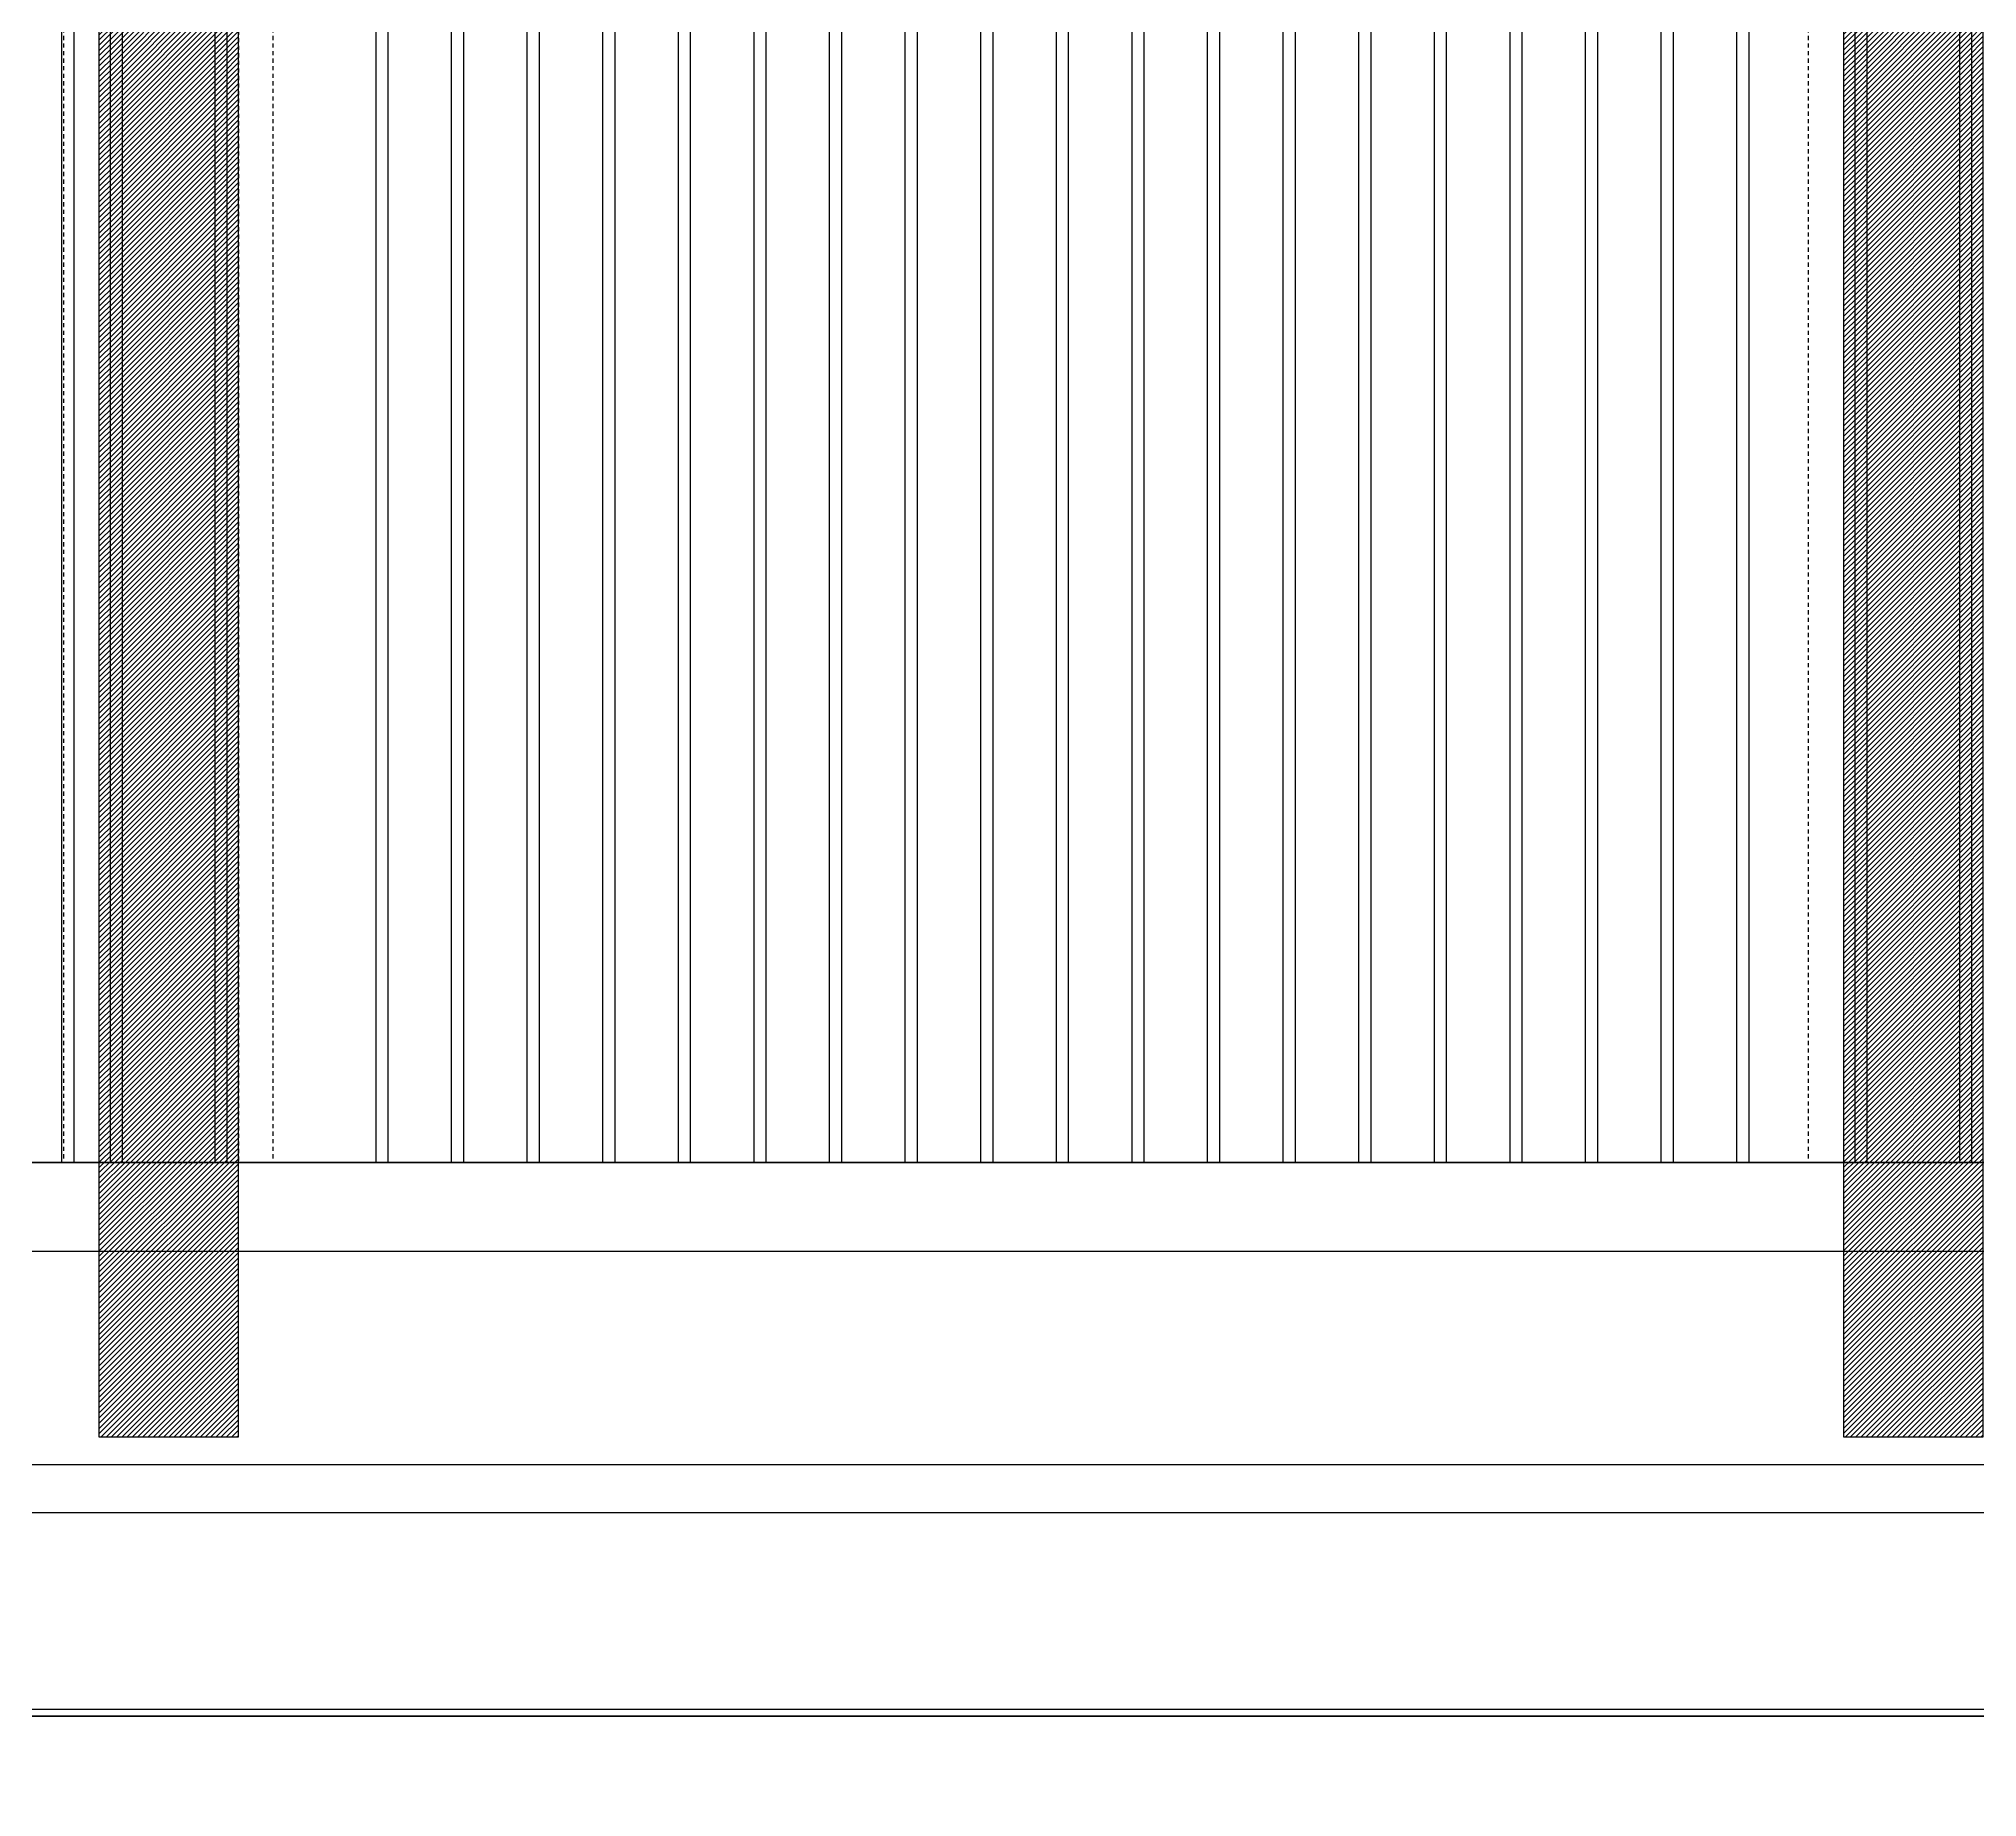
# Model space of a CAD drawing. Header units: millimetres. Extents: x 663313 to 1226001, y 1431724 to 1620898.
# Drawn here: x 897936 to 899603, y 1512975 to 1514488 of the extents above; entities that cross this region are included whole.
import ezdxf

# ---------------------------------------------------------------- set-up
doc = ezdxf.new("R2010")
doc.units = ezdxf.units.MM
doc.set_wipeout_variables(frame=1)
for name, pattern in [('CENTER', [50.8, 31.75, -6.35, 6.35, -6.35]), ('DPA_Grid _ Level 100', [1000, 550, -160, 130, -160]), ('Grid Line', [22.225, 12.7, -3.175, 3.175, -3.175]), ('HIDDEN', [0.375, 0.25, -0.125]), ('TA_GL_000.70000', [1.925, 0.7, -0.175, 0.175, -0.175, 0.7]), ('TA_HL_001.00000', [6.5, 3.55, -2.95]), ('XKITLINE00', [0]), ('XKITLINE02', [4, 2, -2])]:
    doc.linetypes.add(name, pattern=pattern)
for name, color, linetype, plot in [('000 - 0_HIDE_OBJ_FRAMING_DEF_SUB', 7, 'Continuous', False), ('000_AREA_ASPG_AREA_HATCH_', 7, 'Continuous', False), ('000_AREA_ASPG_AREA_MAIN_COLOR_1', 7, 'Continuous', False)]:
    doc.layers.add(name, color=color, linetype=linetype, plot=plot)
for name, color, linetype in [('000 - 0_SYM_DWG_GRIDLINE_MAIN_COLOR_251', 7, 'Continuous'), ('000 - CONCRETE_EX_BUILDING_WIPEOUT_', 7, 'Continuous'), ('000 - GRID', 7, 'CENTER'), ('010 - ASPG_EXTR_MAIN_COLOR_2', 7, 'Continuous'), ('010 - ASPG_EXTR_WIPEOUT_', 7, 'Continuous'), ('010 - ASPG_FRAMING_MAIN_COLOR_1', 7, 'Continuous'), ('010 - ASPG_FRAMING_SUB_COLOR_2', 7, 'Continuous'), ('A-canopy', 7, 'Continuous'), ('DIM', 7, 'Continuous')]:
    doc.layers.add(name, color=color, linetype=linetype)
for name, color, linetype, lineweight in [('A-FLOR-E', 7, 'Continuous', 9), ('A-GENM', 7, 'Continuous', 9), ('Bolt', 7, 'Continuous', 0), ('Part', 7, 'Continuous', 0)]:
    doc.layers.add(name, color=color, linetype=linetype, lineweight=lineweight)
doc.styles.add('Arial', font='arial.ttf')
doc.styles.add('TA', font='', dxfattribs={"height": 4.5})
doc.styles.get('TA').set_extended_font_data('Cordia New')
doc.dimstyles.new('Dim - 40 - End', dxfattribs={"dimscale": 0.04, "dimtxt": 3, "dimasz": 1, "dimexe": 0, "dimexo": 2.5, "dimgap": 1.5, "dimtad": 1, "dimdec": 0, "dimlfac": 1000, "dimzin": 1, "dimdsep": 46, "dimtxsty": 'Arial', "dimblk": 'END', "dimcen": 0.09, "dimclrd": 7, "dimclre": 7, "dimclrt": 7, "dimadec": 0, "dimazin": 0, "dimtfac": 1, "dimtdec": 0, "dimtix": 1, "dimtofl": 0, "dimtmove": 2, "dimatfit": 3, "dimfxl": 1, "dimtfill": 1, "dimtfillclr": 256, "dimtolj": 1, "dimtzin": 0, "dimarcsym": 0})

# ---------------------------------------------------------------- blocks, each defined once
blk = doc.blocks.new('C-1-PP18-AR-2441-01-C_20260531-230906_ELEVATION_4_EX')
at = {"layer": '000 - 0_HIDE_OBJ_FRAMING_DEF_SUB', "color": 7, "linetype": 'DPA_Grid _ Level 100'}
blk.add_line((-11280.2, 106450), (32875.3, 106450), dxfattribs=at)
at = {"color": 7}
blk.add_wipeout([(12094.7, 105340), (12627.9, 105340), (12627.9, 105690), (4599.1, 105718), (3097.8, 105718), (3097.8, 105690), (-6750, 105690), (-6750, 105340), (-4754.8, 105340), (-4754.8, 102345), (-4810.3, 102345), (-4810.3, 102340), (-7510, 102340), (-7510, 102040), (-7560, 102040), (-7560, 101202), (24568, 101202), (24568, 102040), (24518, 102040), (24518, 102340), (13027.9, 102340), (13027.9, 102390), (12727.9, 102390), (12727.9, 102340), (12094.7, 102340)], dxfattribs=at).dxf.layer = '000 - CONCRETE_EX_BUILDING_WIPEOUT_'
blk = doc.blocks.new('GM_Louver Grill Vertical Z1 - Z Profile-18225337-ENT 4 ELE-4 sheet')
at = {"layer": 'A-GENM', "color": 7}
blk.add_line((131839.2, 105680), (131839.2, 110050), dxfattribs=at)
blk = doc.blocks.new('4')
at = {"layer": 'DIM', "color": 7}
for p, q in [((128613.2, 110050), (128613.2, 105680)), ((128713.2, 110050), (128713.2, 105680)), ((130113.4, 105680), (130113.4, 110050)), ((130213.4, 105680), (130213.4, 110050)), ((128613.2, 105730), (128164.5, 105730)), ((128713.2, 105730), (130113.4, 105730)), ((131613.7, 105730), (130213.4, 105730))]:
    blk.add_line(p, q, dxfattribs=at)
for points in [[(128114.5, 110050), (128663.2, 110050), (128663.2, 105680), (128114.5, 105680)], [(130163.4, 110050), (128663.2, 110050), (128663.2, 105680), (130163.4, 105680)], [(130163.4, 110050), (131663.7, 110050), (131663.7, 105680), (130163.4, 105680)]]:
    blk.add_lwpolyline(points, close=True, dxfattribs=at)
at = {"layer": 'A-GENM', "color": 7}
for p in [(-3075, 0), (-3000, 0), (-2925, 0), (-2850, 0), (-2775, 0), (-2700, 0), (-2625, 0), (-2550, 0), (-2475, 0), (-2400, 0), (-2325, 0), (-2250, 0), (-2175, 0), (-2100, 0), (-2025, 0), (-1950, 0), (-1875, 0), (-1800, 0)]:
    blk.add_blockref('GM_Louver Grill Vertical Z1 - Z Profile-18225337-ENT 4 ELE-4 sheet', p, dxfattribs=at)
blk = doc.blocks.new('*A3033278')
at = {"layer": 'Part', "color": 7, "linetype": 'XKITLINE00', "lineweight": 0}
for p, q in [((443.663364, 101.130227), (443.663364, 88.530227)), ((444.663364, 101.130227), (444.663364, 88.530227)), ((443.663364, 87.820227), (443.663364, 84.030227)), ((444.663364, 87.820227), (444.663364, 84.030227)), ((443.663364, 84.030227), (444.663364, 84.030227))]:
    blk.add_line(p, q, dxfattribs=at)
at = {"layer": 'Part', "color": 7, "linetype": 'XKITLINE02', "lineweight": 0}
for p, q in [((444.133364, 101.130227), (444.133364, 84.030227)), ((444.193364, 101.130227), (444.193364, 84.030227)), ((443.663364, 88.530227), (443.663364, 87.820227)), ((444.663364, 88.530227), (444.663364, 87.820227))]:
    blk.add_line(p, q, dxfattribs=at)
blk = doc.blocks.new('*A3044279')
at = {"layer": 'Part', "color": 7, "linetype": 'XKITLINE00', "lineweight": 0}
for p, q in [((443.063364, 83.930227), (445.263364, 83.930227)), ((443.063364, 83.830227), (443.063364, 83.930227)), ((445.263364, 83.930227), (445.263364, 83.830227)), ((445.263364, 83.830227), (443.063364, 83.830227))]:
    blk.add_line(p, q, dxfattribs=at)
blk = doc.blocks.new('*A3045280')
at = {"layer": 'Part', "color": 7, "linetype": 'XKITLINE02', "lineweight": 0}
for p, q in [((444.243364, 84.530227), (444.193364, 84.530227)), ((444.193364, 84.530227), (444.193364, 84.030227)), ((444.243364, 84.030227), (444.243364, 84.530227)), ((444.193364, 83.930227), (444.793364, 83.930227))]:
    blk.add_line(p, q, dxfattribs=at)
at = {"layer": 'Part', "color": 7, "linetype": 'XKITLINE00', "lineweight": 0}
for p, q in [((444.193364, 84.030227), (444.193364, 83.930227)), ((444.243364, 83.980227), (444.243364, 84.030227)), ((444.793364, 83.980227), (444.243364, 83.980227)), ((444.793364, 83.930227), (444.793364, 83.980227))]:
    blk.add_line(p, q, dxfattribs=at)
blk = doc.blocks.new('*A3046281')
at = {"layer": 'Part', "color": 7, "linetype": 'XKITLINE00', "lineweight": 0}
for p, q in [((442.863364, 83.630227), (443.063364, 83.830227)), ((443.063364, 83.830227), (445.293364, 83.830227)), ((445.293364, 83.830227), (445.463364, 83.630227))]:
    blk.add_line(p, q, dxfattribs=at)
at = {"layer": 'Part', "color": 7, "linetype": 'XKITLINE02', "lineweight": 0}
blk.add_line((445.463364, 83.630227), (442.863364, 83.630227), dxfattribs=at)
blk = doc.blocks.new('*A3047282')
at = {"layer": 'Bolt', "color": 7, "linetype": 'XKITLINE02', "lineweight": 0}
for p, q in [((444.243364, 84.400227), (444.193364, 84.400227)), ((444.322564, 84.230227), (443.893364, 84.230227)), ((444.193364, 84.300227), (444.133364, 84.300227)), ((444.193364, 84.160227), (444.133364, 84.160227)), ((444.243364, 84.060227), (444.193364, 84.060227))]:
    blk.add_line(p, q, dxfattribs=at)
blk = doc.blocks.new('*A3048283')
at = {"layer": 'Bolt'}
for points in [[(443.333, 83.93), (443.333, 83.83), (443.193, 83.83), (443.193, 83.93)], [(445.133, 83.93), (445.133, 83.83), (444.993, 83.83), (444.993, 83.93)]]:
    blk.add_hatch(color=7, dxfattribs=at).paths.add_polyline_path(points, flags=17)
at = {"layer": 'Bolt', "color": 7, "linetype": 'XKITLINE00', "lineweight": 0}
for p, q in [((443.193, 83.93), (443.193, 83.83)), ((443.263, 83.93), (443.263, 83.83)), ((443.333, 83.93), (443.333, 83.83)), ((444.993, 83.93), (444.993, 83.83)), ((445.063, 83.93), (445.063, 83.83)), ((445.133, 83.93), (445.133, 83.83))]:
    blk.add_line(p, q, dxfattribs=at)
blk = doc.blocks.new('*A3092289')
at = {"layer": 'Bolt'}
for points in [[(443.793, 87.88), (443.793, 87.94), (443.933, 87.94), (443.933, 87.88)], [(443.793, 87.82), (443.793, 87.88), (443.933, 87.88), (443.933, 87.82)], [(444.393, 87.88), (444.393, 87.94), (444.533, 87.94), (444.533, 87.88)], [(444.393, 87.82), (444.393, 87.88), (444.533, 87.88), (444.533, 87.82)]]:
    blk.add_hatch(color=7, dxfattribs=at).paths.add_polyline_path(points, flags=17)
at = {"layer": 'Bolt', "color": 7, "linetype": 'XKITLINE00', "lineweight": 0}
for p, q in [((443.863, 87.741), (443.863, 88.17)), ((444.463, 87.741), (444.463, 88.17)), ((443.793, 87.88), (443.793, 87.94)), ((443.793, 87.82), (443.793, 87.88)), ((443.933, 87.88), (443.933, 87.94)), ((443.933, 87.82), (443.933, 87.88)), ((444.393, 87.88), (444.393, 87.94)), ((444.393, 87.82), (444.393, 87.88)), ((444.533, 87.88), (444.533, 87.94)), ((444.533, 87.82), (444.533, 87.88))]:
    blk.add_line(p, q, dxfattribs=at)
blk = doc.blocks.new('*A3093290')
at = {"layer": 'Part', "color": 7, "linetype": 'XKITLINE00', "lineweight": 0}
for p, q in [((443.663364, 87.820227), (443.663364, 87.880227)), ((444.663364, 87.880227), (444.663364, 87.820227)), ((444.663364, 87.820227), (443.663364, 87.820227))]:
    blk.add_line(p, q, dxfattribs=at)
at = {"layer": 'Part', "color": 7, "linetype": 'XKITLINE02', "lineweight": 0}
blk.add_line((443.663364, 87.880227), (444.663364, 87.880227), dxfattribs=at)
blk = doc.blocks.new('*A3094291')
at = {"layer": 'Part', "color": 7, "linetype": 'XKITLINE00', "lineweight": 0}
for p, q in [((444.133364, 87.820227), (444.193364, 87.820227)), ((444.133364, 86.820227), (444.133364, 87.820227)), ((444.193364, 87.820227), (444.193364, 86.820227)), ((444.133364, 87.520227), (444.193364, 87.520227)), ((444.193364, 86.820227), (444.133364, 86.820227))]:
    blk.add_line(p, q, dxfattribs=at)
blk = doc.blocks.new('*A3179295')
at = {"layer": 'Part', "color": 7, "linetype": 'XKITLINE00', "lineweight": 0}
for p, q in [((465.163364, 101.130227), (465.163364, 88.530227)), ((466.163364, 101.130227), (466.163364, 88.530227)), ((465.163364, 87.820227), (465.163364, 84.030227)), ((466.163364, 87.820227), (466.163364, 84.030227)), ((465.163364, 84.030227), (466.163364, 84.030227))]:
    blk.add_line(p, q, dxfattribs=at)
at = {"layer": 'Part', "color": 7, "linetype": 'XKITLINE02', "lineweight": 0}
for p, q in [((465.633364, 101.130227), (465.633364, 84.030227)), ((465.693364, 101.130227), (465.693364, 84.030227)), ((465.163364, 88.530227), (465.163364, 87.820227)), ((466.163364, 88.530227), (466.163364, 87.820227))]:
    blk.add_line(p, q, dxfattribs=at)
blk = doc.blocks.new('*A3212318')
at = {"layer": 'Bolt'}
for points in [[(465.293, 87.88), (465.293, 87.94), (465.433, 87.94), (465.433, 87.88)], [(465.293, 87.82), (465.293, 87.88), (465.433, 87.88), (465.433, 87.82)], [(465.893, 87.88), (465.893, 87.94), (466.033, 87.94), (466.033, 87.88)], [(465.893, 87.82), (465.893, 87.88), (466.033, 87.88), (466.033, 87.82)]]:
    blk.add_hatch(color=7, dxfattribs=at).paths.add_polyline_path(points, flags=17)
at = {"layer": 'Bolt', "color": 7, "linetype": 'XKITLINE00', "lineweight": 0}
for p, q in [((465.363, 87.741), (465.363, 88.17)), ((465.963, 87.741), (465.963, 88.17)), ((465.293, 87.88), (465.293, 87.94)), ((465.293, 87.82), (465.293, 87.88)), ((465.433, 87.88), (465.433, 87.94)), ((465.433, 87.82), (465.433, 87.88)), ((465.893, 87.88), (465.893, 87.94)), ((465.893, 87.82), (465.893, 87.88)), ((466.033, 87.88), (466.033, 87.94)), ((466.033, 87.82), (466.033, 87.88))]:
    blk.add_line(p, q, dxfattribs=at)
blk = doc.blocks.new('*A3213319')
at = {"layer": 'Part', "color": 7, "linetype": 'XKITLINE00', "lineweight": 0}
for p, q in [((465.163364, 87.820227), (465.163364, 87.880227)), ((466.163364, 87.820227), (466.163364, 87.880227)), ((465.163364, 87.820227), (466.163364, 87.820227))]:
    blk.add_line(p, q, dxfattribs=at)
at = {"layer": 'Part', "color": 7, "linetype": 'XKITLINE02', "lineweight": 0}
blk.add_line((465.163364, 87.880227), (466.163364, 87.880227), dxfattribs=at)
blk = doc.blocks.new('*A3214320')
at = {"layer": 'Part', "color": 7, "linetype": 'XKITLINE00', "lineweight": 0}
for p, q in [((465.633364, 87.820227), (465.693364, 87.820227)), ((465.633364, 86.820227), (465.633364, 87.820227)), ((465.693364, 87.820227), (465.693364, 86.820227)), ((465.633364, 87.520227), (465.693364, 87.520227)), ((465.693364, 86.820227), (465.633364, 86.820227))]:
    blk.add_line(p, q, dxfattribs=at)
blk = doc.blocks.new('*A3215321')
at = {"layer": 'Part', "color": 7, "linetype": 'XKITLINE00', "lineweight": 0}
for p, q in [((464.563364, 83.930227), (466.763364, 83.930227)), ((464.563364, 83.830227), (464.563364, 83.930227)), ((466.763364, 83.930227), (466.763364, 83.830227)), ((466.763364, 83.830227), (464.563364, 83.830227))]:
    blk.add_line(p, q, dxfattribs=at)
blk = doc.blocks.new('*A3216322')
at = {"layer": 'Part', "color": 7, "linetype": 'XKITLINE02', "lineweight": 0}
for p, q in [((465.743364, 84.530227), (465.693364, 84.530227)), ((465.693364, 84.530227), (465.693364, 84.030227)), ((465.743364, 84.030227), (465.743364, 84.530227)), ((465.693364, 83.930227), (466.293364, 83.930227))]:
    blk.add_line(p, q, dxfattribs=at)
at = {"layer": 'Part', "color": 7, "linetype": 'XKITLINE00', "lineweight": 0}
for p, q in [((465.693364, 84.030227), (465.693364, 83.930227)), ((465.743364, 83.980227), (465.743364, 84.030227)), ((466.293364, 83.980227), (465.743364, 83.980227)), ((466.293364, 83.930227), (466.293364, 83.980227))]:
    blk.add_line(p, q, dxfattribs=at)
blk = doc.blocks.new('*A3217323')
at = {"layer": 'Part', "color": 7, "linetype": 'XKITLINE00', "lineweight": 0}
for p, q in [((464.363364, 83.630227), (464.563364, 83.830227)), ((464.563364, 83.830227), (466.793364, 83.830227)), ((466.793364, 83.830227), (466.963364, 83.630227))]:
    blk.add_line(p, q, dxfattribs=at)
at = {"layer": 'Part', "color": 7, "linetype": 'XKITLINE02', "lineweight": 0}
blk.add_line((466.963364, 83.630227), (464.363364, 83.630227), dxfattribs=at)
blk = doc.blocks.new('*A3218324')
at = {"layer": 'Bolt', "color": 7, "linetype": 'XKITLINE02', "lineweight": 0}
for p, q in [((465.743364, 84.400227), (465.693364, 84.400227)), ((465.822564, 84.230227), (465.393364, 84.230227)), ((465.693364, 84.300227), (465.633364, 84.300227)), ((465.693364, 84.160227), (465.633364, 84.160227)), ((465.743364, 84.060227), (465.693364, 84.060227))]:
    blk.add_line(p, q, dxfattribs=at)
blk = doc.blocks.new('*A3219325')
at = {"layer": 'Bolt'}
for points in [[(464.833, 83.93), (464.833, 83.83), (464.693, 83.83), (464.693, 83.93)], [(466.633, 83.93), (466.633, 83.83), (466.493, 83.83), (466.493, 83.93)]]:
    blk.add_hatch(color=7, dxfattribs=at).paths.add_polyline_path(points, flags=17)
at = {"layer": 'Bolt', "color": 7, "linetype": 'XKITLINE00', "lineweight": 0}
for p, q in [((464.693, 83.93), (464.693, 83.83)), ((464.763, 83.93), (464.763, 83.83)), ((464.833, 83.93), (464.833, 83.83)), ((466.493, 83.93), (466.493, 83.83)), ((466.563, 83.93), (466.563, 83.83)), ((466.633, 83.93), (466.633, 83.83))]:
    blk.add_line(p, q, dxfattribs=at)
blk = doc.blocks.new('*A2538992')
at = {"layer": 'Part', "color": 7, "linetype": 'XKITLINE02', "lineweight": 0}
for p, q in [((225.400615, 21.315369), (224.73394, 21.315369)), ((224.73394, 21.315369), (224.73394, 21.275369)), ((225.400607, 21.315369), (225.400615, 21.315369)), ((225.400607, 21.315369), (225.400607, 21.275369))]:
    blk.add_line(p, q, dxfattribs=at)
at = {"layer": 'Part', "color": 7, "linetype": 'XKITLINE00', "lineweight": 0}
for p, q in [((224.73394, 21.275369), (224.733949, 21.275369)), ((224.733949, 21.275369), (224.733949, 21.315369)), ((225.400615, 21.275369), (224.733949, 21.275369)), ((225.400607, 21.275369), (225.400615, 21.275369)), ((225.400615, 21.275369), (225.400615, 21.315369))]:
    blk.add_line(p, q, dxfattribs=at)
blk = doc.blocks.new('*A2539993')
at = {"layer": 'Part', "color": 7, "linetype": 'XKITLINE00', "lineweight": 0}
for p, q in [((225.047282, 21.275369), (225.047274, 21.275369)), ((225.047282, 21.075369), (225.047282, 21.275369)), ((225.047282, 21.275369), (225.087282, 21.275369)), ((225.087282, 21.075369), (225.087282, 21.275369)), ((225.047276, 20.608703), (225.047282, 21.075369)), ((225.047282, 21.075369), (225.087282, 21.075369)), ((225.087282, 21.075369), (225.087276, 20.608703)), ((225.047274, 20.608703), (225.047276, 20.608703)), ((225.047276, 20.608703), (225.087276, 20.608703))]:
    blk.add_line(p, q, dxfattribs=at)
at = {"layer": 'Part', "color": 7, "linetype": 'XKITLINE02', "lineweight": 0}
for p, q in [((225.047274, 21.275369), (225.047274, 20.608703)), ((225.047282, 21.275369), (225.047274, 21.275369)), ((225.087274, 20.608703), (225.087274, 21.275369)), ((225.047274, 20.608703), (225.047276, 20.608703))]:
    blk.add_line(p, q, dxfattribs=at)
blk = doc.blocks.new('*A2540994')
at = {"layer": 'Bolt'}
for points in [[(224.821, 21.315), (224.821, 21.355), (224.914, 21.355), (224.914, 21.315)], [(225.221, 21.315), (225.221, 21.355), (225.314, 21.355), (225.314, 21.315)], [(224.821, 21.275), (224.821, 21.315), (224.914, 21.315), (224.914, 21.275)], [(225.221, 21.275), (225.221, 21.315), (225.314, 21.315), (225.314, 21.275)]]:
    blk.add_hatch(color=7, dxfattribs=at).paths.add_polyline_path(points, flags=17)
at = {"layer": 'Bolt', "color": 7, "linetype": 'XKITLINE00', "lineweight": 0}
for p, q in [((224.867, 21.223), (224.867, 21.509)), ((225.267, 21.223), (225.267, 21.509)), ((224.821, 21.315), (224.821, 21.355)), ((224.914, 21.315), (224.914, 21.355)), ((225.221, 21.315), (225.221, 21.355)), ((225.314, 21.315), (225.314, 21.355)), ((224.821, 21.275), (224.821, 21.315)), ((224.914, 21.275), (224.914, 21.315)), ((225.221, 21.275), (225.221, 21.315)), ((225.314, 21.275), (225.314, 21.315))]:
    blk.add_line(p, q, dxfattribs=at)
blk = doc.blocks.new('*A25681022')
at = {"layer": 'Part', "color": 7, "linetype": 'XKITLINE02', "lineweight": 0}
for p, q in [((217.233942, 21.748703), (217.233942, 21.315369)), ((217.233942, 21.748703), (217.23395, 21.748703)), ((217.233942, 21.748703), (217.23395, 21.748703)), ((226.900607, 21.748703), (226.900607, 21.315369)), ((217.233942, 21.355369), (217.23395, 21.355369)), ((217.233942, 21.355369), (226.900615, 21.355369)), ((217.23395, 21.315369), (217.233942, 21.315369))]:
    blk.add_line(p, q, dxfattribs=at)
at = {"layer": 'Part', "color": 7, "linetype": 'XKITLINE00', "lineweight": 0}
for p, q in [((217.23395, 21.748703), (217.23395, 21.315369)), ((217.23395, 21.748703), (226.900616, 21.748703)), ((226.900616, 21.748703), (226.900616, 21.315369)), ((217.233942, 21.315369), (217.23395, 21.315369)), ((226.900616, 21.315369), (217.23395, 21.315369))]:
    blk.add_line(p, q, dxfattribs=at)
blk = doc.blocks.new('*A25691023')
at = {"layer": 'Part', "color": 7, "linetype": 'XKITLINE02', "lineweight": 0}
for p, q in [((219.400615, 21.315369), (218.73394, 21.315369)), ((218.73394, 21.315369), (218.73394, 21.275369)), ((219.400607, 21.315369), (219.400615, 21.315369)), ((219.400607, 21.315369), (219.400607, 21.275369))]:
    blk.add_line(p, q, dxfattribs=at)
at = {"layer": 'Part', "color": 7, "linetype": 'XKITLINE00', "lineweight": 0}
for p, q in [((218.73394, 21.275369), (218.733949, 21.275369)), ((218.733949, 21.275369), (218.733949, 21.315369)), ((219.400615, 21.275369), (218.733949, 21.275369)), ((219.400607, 21.275369), (219.400615, 21.275369)), ((219.400615, 21.275369), (219.400615, 21.315369))]:
    blk.add_line(p, q, dxfattribs=at)
blk = doc.blocks.new('*A25701024')
at = {"layer": 'Bolt'}
for points in [[(218.821, 21.315), (218.821, 21.355), (218.914, 21.355), (218.914, 21.315)], [(219.221, 21.315), (219.221, 21.355), (219.314, 21.355), (219.314, 21.315)], [(218.821, 21.275), (218.821, 21.315), (218.914, 21.315), (218.914, 21.275)], [(219.221, 21.275), (219.221, 21.315), (219.314, 21.315), (219.314, 21.275)]]:
    blk.add_hatch(color=7, dxfattribs=at).paths.add_polyline_path(points, flags=17)
at = {"layer": 'Bolt', "color": 7, "linetype": 'XKITLINE00', "lineweight": 0}
for p, q in [((218.867, 21.223), (218.867, 21.509)), ((219.267, 21.223), (219.267, 21.509)), ((218.821, 21.315), (218.821, 21.355)), ((218.914, 21.315), (218.914, 21.355)), ((219.221, 21.315), (219.221, 21.355)), ((219.314, 21.315), (219.314, 21.355)), ((218.821, 21.275), (218.821, 21.315)), ((218.914, 21.275), (218.914, 21.315)), ((219.221, 21.275), (219.221, 21.315)), ((219.314, 21.275), (219.314, 21.315))]:
    blk.add_line(p, q, dxfattribs=at)
blk = doc.blocks.new('*A25711025')
at = {"layer": 'Part', "color": 7, "linetype": 'XKITLINE00', "lineweight": 0}
for p, q in [((219.047282, 21.275369), (219.047274, 21.275369)), ((219.047282, 21.075369), (219.047282, 21.275369)), ((219.047282, 21.275369), (219.087282, 21.275369)), ((219.087282, 21.075369), (219.087282, 21.275369)), ((219.047276, 20.608703), (219.047282, 21.075369)), ((219.047282, 21.075369), (219.087282, 21.075369)), ((219.087282, 21.075369), (219.087276, 20.608703)), ((219.047274, 20.608703), (219.047276, 20.608703)), ((219.047276, 20.608703), (219.087276, 20.608703))]:
    blk.add_line(p, q, dxfattribs=at)
at = {"layer": 'Part', "color": 7, "linetype": 'XKITLINE02', "lineweight": 0}
for p, q in [((219.047274, 21.275369), (219.047274, 20.608703)), ((219.047282, 21.275369), (219.047274, 21.275369)), ((219.087274, 20.608703), (219.087274, 21.275369)), ((219.047274, 20.608703), (219.047276, 20.608703))]:
    blk.add_line(p, q, dxfattribs=at)
blk = doc.blocks.new('END')
at = {"color": 7}
for p, q in [((2, 0), (-2, 0)), ((-1, -1), (1, 1)), ((0, 2), (0, -2))]:
    blk.add_line(p, q, dxfattribs=at)
blk = doc.blocks.new('*D3620')
at = {"layer": '000 - 0_HIDE_OBJ_FRAMING_DEF_SUB', "color": 7, "lineweight": -2, "transparency": 16777216}
for p, q in [((-3005.3, 106842.9), (-3005.3, 105191.9)), ((-3030, 105093.6), (-3030, 105191.9)), ((-3030, 105191.9), (-3005.3, 105191.9))]:
    blk.add_line(p, q, dxfattribs=at)
at = {"layer": 'Defpoints', "color": 7, "transparency": 16777216}
for p in [(-3005.3, 106843), (-3005.3, 105191.9), (-3030, 105093.5)]:
    blk.add_point(p, dxfattribs=at)
at = {"layer": '000 - 0_HIDE_OBJ_FRAMING_DEF_SUB', "color": 7, "lineweight": -2, "transparency": 16777216, "xscale": 0.04, "yscale": 0.04, "zscale": 0.04, "rotation": 180}
blk.add_blockref('END', (-3030, 105191.9), dxfattribs=at)
at = {"layer": '000 - 0_HIDE_OBJ_FRAMING_DEF_SUB', "color": 7, "lineweight": -2, "transparency": 16777216, "xscale": 0.04, "yscale": 0.04, "zscale": 0.04}
blk.add_blockref('END', (-3005.3, 105191.9), dxfattribs=at)
at = {"layer": '000 - 0_HIDE_OBJ_FRAMING_DEF_SUB', "color": 7, "transparency": 16777216, "insert": (-3017.6, 105192.1), "char_height": 0.12, "attachment_point": 5, "style": 'Arial', "bg_fill": 3, "box_fill_scale": 1.1, "bg_fill_color": 256, "bg_fill_true_color": 13158600, "bg_fill_transparency": 0}
blk.add_mtext('\\A1;24742', dxfattribs=at)
blk = doc.blocks.new('*D3621')
at = {"layer": '000 - 0_HIDE_OBJ_FRAMING_DEF_SUB', "color": 7, "lineweight": -2, "transparency": 16777216}
for p, q in [((-3005.3, 106843.1), (-3005.3, 106945.8)), ((-3005.2, 106945.8), (-1555.3, 106945.8)), ((-1555.3, 106843.1), (-1555.3, 106945.8))]:
    blk.add_line(p, q, dxfattribs=at)
at = {"layer": 'Defpoints', "color": 7, "transparency": 16777216}
for p in [(-1555.3, 106945.8), (-3005.3, 106843), (-1555.3, 106843)]:
    blk.add_point(p, dxfattribs=at)
at = {"layer": '000 - 0_HIDE_OBJ_FRAMING_DEF_SUB', "color": 7, "lineweight": -2, "transparency": 16777216, "xscale": 0.04, "yscale": 0.04, "zscale": 0.04, "rotation": 180}
blk.add_blockref('END', (-3005.3, 106945.8), dxfattribs=at)
at = {"layer": '000 - 0_HIDE_OBJ_FRAMING_DEF_SUB', "color": 7, "lineweight": -2, "transparency": 16777216, "xscale": 0.04, "yscale": 0.04, "zscale": 0.04}
blk.add_blockref('END', (-1555.3, 106945.8), dxfattribs=at)
at = {"layer": '000 - 0_HIDE_OBJ_FRAMING_DEF_SUB', "color": 7, "transparency": 16777216, "insert": (-2280.3, 106945.9), "char_height": 0.12, "attachment_point": 5, "style": 'Arial', "bg_fill": 3, "box_fill_scale": 1.1, "bg_fill_color": 256, "bg_fill_true_color": 13158600, "bg_fill_transparency": 0}
blk.add_mtext('\\A1;1450000', dxfattribs=at)
blk = doc.blocks.new('*D3622')
at = {"layer": '000 - 0_HIDE_OBJ_FRAMING_DEF_SUB', "color": 7, "lineweight": -2, "transparency": 16777216}
for p, q in [((-1555.3, 106842.9), (-1555.3, 105190.9)), ((-1555.2, 105190.9), (-1530, 105190.9)), ((-1530, 105090.8), (-1530, 105190.9))]:
    blk.add_line(p, q, dxfattribs=at)
at = {"layer": 'Defpoints', "color": 7, "transparency": 16777216}
for p in [(-1555.3, 106843), (-1530, 105190.9), (-1530, 105090.7)]:
    blk.add_point(p, dxfattribs=at)
at = {"layer": '000 - 0_HIDE_OBJ_FRAMING_DEF_SUB', "color": 7, "lineweight": -2, "transparency": 16777216, "xscale": 0.04, "yscale": 0.04, "zscale": 0.04, "rotation": 180}
blk.add_blockref('END', (-1555.3, 105190.9), dxfattribs=at)
at = {"layer": '000 - 0_HIDE_OBJ_FRAMING_DEF_SUB', "color": 7, "lineweight": -2, "transparency": 16777216, "xscale": 0.04, "yscale": 0.04, "zscale": 0.04}
blk.add_blockref('END', (-1530, 105190.9), dxfattribs=at)
at = {"layer": '000 - 0_HIDE_OBJ_FRAMING_DEF_SUB', "color": 7, "transparency": 16777216, "insert": (-1542.6, 105191), "char_height": 0.12, "attachment_point": 5, "style": 'Arial', "bg_fill": 3, "box_fill_scale": 1.1, "bg_fill_color": 256, "bg_fill_true_color": 13158600, "bg_fill_transparency": 0}
blk.add_mtext('\\A1;25262', dxfattribs=at)
blk = doc.blocks.new('*U4820')
at = {"layer": '000 - 0_SYM_DWG_GRIDLINE_MAIN_COLOR_251', "color": 7, "linetype": 'ByBlock', "ltscale": 5}
blk.add_line((155.4, 0), (-509, 0), dxfattribs=at)
at = {"color": 7, "style": 'TA', "flags": 1}
blk.add_attdef('LOCATION', (6, -6), '', height=4.5, rotation=270, dxfattribs=at)
blk = doc.blocks.new('W-1-PP18-ST_ENT4_REV00_20260531-234008_ELEVATION_4_DIMS')
at = {"layer": '000 - GRID', "color": 7, "linetype": 'TA_GL_000.70000', "xscale": 50.00000000000043, "yscale": 50.00000000000043, "zscale": 50.00000000000043, "rotation": 180}
blk.add_blockref('*U4820', (0, 106350), dxfattribs=at)
blk = doc.blocks.new('*U3580')
at = {"color": 7}
blk.add_wipeout([(0, -476.3), (-17959.2, -476.3), (-17959.2, -470.3), (-17909.2, -470.3), (-17909.2, -301.3), (-18159.3, -301.3), (-18159.3, -276.3), (-17734, -259.9), (-17734, -76.3), (-17315, -76.3), (-17315, 0), (0, 0)], dxfattribs=at).dxf.layer = 'A-canopy'
at = {"layer": 'A-canopy', "color": 7}
for p, q in [((-17315, -76.3), (0, -76.3)), ((-17734, -259.9), (0, -259.9)), ((0, -301.3), (-17909.2, -301.3)), ((-17909.2, -470.3), (0, -470.3))]:
    blk.add_line(p, q, dxfattribs=at)
blk.add_lwpolyline([(0, 0), (-17315, 0), (-17315, -76.3), (-17734, -76.3), (-17734, -259.9), (-18159.3, -276.3), (-18159.3, -301.3), (-17909.2, -301.3), (-17909.2, -470.3), (-17959.2, -470.3), (-17959.2, -476.3), (0, -476.3)], dxfattribs=at)
blk.add_lwpolyline([(0, -476.3), (-17959.2, -476.3), (-17959.2, -470.3), (-17909.2, -470.3), (-17909.2, -301.3), (-18159.3, -301.3), (-18159.3, -276.3), (-17734, -259.9), (-17734, -76.3), (-17315, -76.3), (-17315, 0), (0, 0)], close=True, dxfattribs=at)
blk = doc.blocks.new('*U4746')
at = {"color": 7}
blk.add_wipeout([(50, 0), (1450, 0), (1450, 4370), (50, 4370)], dxfattribs=at).dxf.layer = '010 - ASPG_EXTR_WIPEOUT_'
at = {"layer": '010 - ASPG_EXTR_MAIN_COLOR_2', "color": 7}
for points in [[(141.5, 0), (151.7, 0), (151.7, 4370), (141.5, 4370)], [(206.5, 0), (216.7, 0), (216.7, 4370), (206.5, 4370)], [(271.5, 0), (281.7, 0), (281.7, 4370), (271.5, 4370)], [(336.5, 0), (346.7, 0), (346.7, 4370), (336.5, 4370)], [(401.5, 0), (411.7, 0), (411.7, 4370), (401.5, 4370)], [(466.5, 0), (476.7, 0), (476.7, 4370), (466.5, 4370)], [(531.5, 0), (541.7, 0), (541.7, 4370), (531.5, 4370)], [(596.5, 0), (606.7, 0), (606.7, 4370), (596.5, 4370)], [(661.5, 0), (671.7, 0), (671.7, 4370), (661.5, 4370)], [(726.5, 0), (736.7, 0), (736.7, 4370), (726.5, 4370)], [(791.5, 0), (801.7, 0), (801.7, 4370), (791.5, 4370)], [(856.5, 0), (866.7, 0), (866.7, 4370), (856.5, 4370)], [(921.5, 0), (931.7, 0), (931.7, 4370), (921.5, 4370)], [(986.5, 0), (996.7, 0), (996.7, 4370), (986.5, 4370)], [(1051.5, 0), (1061.7, 0), (1061.7, 4370), (1051.5, 4370)], [(1116.5, 0), (1126.7, 0), (1126.7, 4370), (1116.5, 4370)], [(1181.5, 0), (1191.7, 0), (1191.7, 4370), (1181.5, 4370)], [(1246.5, 0), (1256.7, 0), (1256.7, 4370), (1246.5, 4370)], [(1311.5, 0), (1321.7, 0), (1321.7, 4370), (1311.5, 4370)]]:
    blk.add_lwpolyline(points, close=True, dxfattribs=at)
at = {"layer": '010 - ASPG_FRAMING_SUB_COLOR_2', "color": 7}
blk.add_lwpolyline([(50, 0), (1450, 0), (1450, 4370), (50, 4370)], close=True, dxfattribs=at)
at = {"color": 7}
for points in [[(-50, 0), (50, 0), (50, 4370), (-50, 4370)], [(1450, 0), (1550, 0), (1550, 4370), (1450, 4370)]]:
    blk.add_wipeout(points, dxfattribs=at).dxf.layer = '010 - ASPG_EXTR_WIPEOUT_'
at = {"layer": '010 - ASPG_FRAMING_MAIN_COLOR_1', "color": 7}
for points in [[(-50, 0), (-40, 0), (-40, 4370), (-50, 4370)], [(40, 0), (50, 0), (50, 4370), (40, 4370)], [(1450, 0), (1460, 0), (1460, 4370), (1450, 4370)], [(1540, 0), (1550, 0), (1550, 4370), (1540, 4370)]]:
    blk.add_lwpolyline(points, close=True, dxfattribs=at)
at = {"layer": '010 - ASPG_FRAMING_SUB_COLOR_2', "color": 7}
for points in [[(-50, 0), (50, 0), (50, 4370), (-50, 4370)], [(1450, 0), (1550, 0), (1550, 4370), (1450, 4370)]]:
    blk.add_lwpolyline(points, close=True, dxfattribs=at)
blk = doc.blocks.new('*U4744')
at = {"color": 7}
blk.add_wipeout([(50, 0), (465, 0), (465, 4370), (50, 4370)], dxfattribs=at).dxf.layer = '010 - ASPG_EXTR_WIPEOUT_'
at = {"layer": '010 - ASPG_EXTR_MAIN_COLOR_2', "color": 7}
blk.add_lwpolyline([(81.6, 0), (91.8, 0), (91.8, 4370), (81.6, 4370)], close=True, dxfattribs=at)
at = {"layer": '010 - ASPG_FRAMING_SUB_COLOR_2', "color": 7}
blk.add_lwpolyline([(50, 0), (465, 0), (465, 4370), (50, 4370)], close=True, dxfattribs=at)
at = {"color": 7}
blk.add_wipeout([(-50, 0), (50, 0), (50, 4370), (-50, 4370)], dxfattribs=at).dxf.layer = '010 - ASPG_EXTR_WIPEOUT_'
at = {"layer": '010 - ASPG_FRAMING_MAIN_COLOR_1', "color": 7}
for points in [[(-50, 0), (-40, 0), (-40, 4370), (-50, 4370)], [(40, 0), (50, 0), (50, 4370), (40, 4370)]]:
    blk.add_lwpolyline(points, close=True, dxfattribs=at)
at = {"layer": '010 - ASPG_FRAMING_SUB_COLOR_2', "color": 7}
blk.add_lwpolyline([(-50, 0), (50, 0), (50, 4370), (-50, 4370)], close=True, dxfattribs=at)
blk = doc.blocks.new('*U4799')
at = {"layer": '010 - ASPG_FRAMING_MAIN_COLOR_1', "color": 7, "linetype": 'ByBlock'}
for points in [[(0, 0), (0, 405), (25, 375), (25, 30), (0, 0)], [(1456.7, 405), (0, 405), (25, 375), (1431.7, 375)], [(1456.7, 0), (1456.7, 405), (1431.7, 375), (1431.7, 30), (1456.7, 0)], [(25, 30), (1431.7, 30), (1456.7, 0), (0, 0), (25, 30)]]:
    blk.add_lwpolyline(points, close=True, dxfattribs=at)
blk = doc.blocks.new('*U4792')
at = {"layer": '010 - ASPG_FRAMING_MAIN_COLOR_1', "color": 7, "linetype": 'ByBlock'}
for points in [[(0, 0), (0, 1380), (25, 1350), (25, 30), (0, 0)], [(1456.7, 1380), (0, 1380), (25, 1350), (1431.7, 1350)], [(1456.7, 0), (1456.7, 1380), (1431.7, 1350), (1431.7, 30), (1456.7, 0)], [(25, 30), (1431.7, 30), (1456.7, 0), (0, 0), (25, 30)]]:
    blk.add_lwpolyline(points, close=True, dxfattribs=at)
blk = doc.blocks.new('*U5419')
at = {"layer": '000_AREA_ASPG_AREA_HATCH_', "transparency": 33554539}
h = blk.add_hatch(dxfattribs=at)
h.set_pattern_fill('ANSI31')
h.set_pattern_definition([(45, (-24.4354, 4344.1105), (-2.245064, 2.245064), [])])
h.paths.add_polyline_path([(-60, 0), (60, 0), (60, 4370), (-60, 4370)])
at = {"layer": '000_AREA_ASPG_AREA_MAIN_COLOR_1', "color": 7}
blk.add_lwpolyline([(-60, 0), (60, 0), (60, 4370), (-60, 4370)], close=True, dxfattribs=at)
blk = doc.blocks.new('W-1-PP18-ST_ENT4_REV00_20260531-231113_ELEVATION_4_ST')
at = {"layer": '000 - 0_HIDE_OBJ_FRAMING_DEF_SUB', "color": 7, "linetype": 'Grid Line'}
blk.add_line((-1405, 110605.5718), (-1405, 102240), dxfattribs=at)
at = {"layer": '000 - 0_HIDE_OBJ_FRAMING_DEF_SUB', "color": 7, "linetype": 'HIDDEN', "ltscale": 10}
blk.add_line((-3005.2593, 106810.5), (-3743.5951, 106810.5), dxfattribs=at)
at = {"layer": 'A-FLOR-E', "color": 7, "linetype": 'HIDDEN', "ltscale": 20}
blk.add_line((-1529.9965, 105400), (-3030, 105400), dxfattribs=at)
blk.add_lwpolyline([(-1279.9945, 102240), (-1280, 109849.9999), (-1530, 109849.9999), (-1529.9945, 102240)], dxfattribs=at)
at = {"layer": 'Part', "color": 7, "linetype": 'XKITLINE00', "lineweight": 0}
blk.add_line((-1529.9965, 106350), (-3030, 106350), dxfattribs=at)
at = {"color": 7}
blk.add_blockref('4', (-131569.4634, 0), dxfattribs=at)
at = {"color": 7, "lineweight": 0}
for name, p, xscale, yscale, zscale in [('*A3033278', (-47146.3364, 97986.9773), 100, 100, 100), ('*A3179295', (-48396.5947, 97986.9773), 100, 100, 100), ('*A25681022', (-35590.3506, 103580.6946), 150, 150, 150), ('*A25701024', (-35590.3506, 103580.6946), 150, 150, 150), ('*A3092289', (-47146.3364, 97989.9773), 100, 100, 100), ('*A2540994', (-35590.3506, 103580.6946), 150, 150, 150), ('*A3212318', (-48396.5947, 97989.9773), 100, 100, 100), ('*A25691023', (-35590.3506, 103580.6946), 150, 150, 150), ('*A3093290', (-47146.3364, 97989.9773), 100, 100, 100), ('*A25711025', (-35590.3506, 103580.6946), 150, 150, 150), ('*A3094291', (-47146.3364, 97989.9773), 100, 100, 100), ('*A2538992', (-35590.3506, 103580.6946), 150, 150, 150), ('*A3213319', (-48396.5947, 97989.9773), 100, 100, 100), ('*A2539993', (-35590.3506, 103580.6946), 150, 150, 150), ('*A3214320', (-48396.5947, 97989.9773), 100, 100, 100), ('*A3045280', (-47146.3364, 97986.9773), 100, 100, 100), ('*A3216322', (-48396.5947, 97986.9773), 100, 100, 100), ('*A3047282', (-47146.3364, 97986.9773), 100, 100, 100), ('*A3218324', (-48396.5947, 97986.9773), 100, 100, 100), ('*A3046281', (-47146.3364, 97986.9773), 100, 100, 100), ('*A3044279', (-47146.3364, 97986.9773), 100, 100, 100), ('*A3048283', (-47146.3364, 97986.9773), 100, 100, 100), ('*A3217323', (-48396.5947, 97986.9773), 100, 100, 100), ('*A3215321', (-48396.5947, 97986.9773), 100, 100, 100), ('*A3219325', (-48396.5947, 97986.9773), 100, 100, 100)]:
    blk.add_blockref(name, p, dxfattribs=dict(at, xscale=xscale, yscale=yscale, zscale=zscale))
at = {"layer": '000 - 0_HIDE_OBJ_FRAMING_DEF_SUB', "color": 7}
dim = blk.add_linear_dim(base=(-3005.2581, 105191.9466), p1=(-3030, 105093.4677), p2=(-3005.2581, 106843), dimstyle='Dim - 40 - End', override={"dimclrd": 7, "dimclre": 7, "dimclrt": 7}, dxfattribs=at)
dim.commit()
dim.dimension.update_dxf_attribs({"geometry": '*D3620', "text_midpoint": (-3017.6291, 105192.0668)})
dim = blk.add_linear_dim(base=(-1555.2582, 106945.8089), p1=(-3005.2581, 106843), p2=(-1555.2582, 106843), dimstyle='Dim - 40 - End', override={"dimclrd": 7, "dimclre": 7, "dimclrt": 7}, dxfattribs=at)
dim.commit()
dim.dimension.update_dxf_attribs({"geometry": '*D3621', "text_midpoint": (-2280.2582, 106945.9301)})
dim = blk.add_linear_dim(base=(-1529.9965, 105190.9133), p1=(-1555.2582, 106843), p2=(-1529.9965, 105090.6656), dimstyle='Dim - 40 - End', override={"dimclrd": 7, "dimclre": 7, "dimclrt": 7}, dxfattribs=at)
dim.commit()
dim.dimension.update_dxf_attribs({"geometry": '*D3622', "text_midpoint": (-1542.6274, 105191.0346)})

msp = doc.modelspace()

# ---------------------------------------------------------------- block references
at = {"layer": 'DIM', "color": 7}
msp.add_blockref('W-1-PP18-ST_ENT4_REV00_20260531-231113_ELEVATION_4_ST', (900953.6784, 1407605.0011), dxfattribs=at)

# ---------------------------------------------------------------- next in the draw order: block references
msp.add_blockref('W-1-PP18-ST_ENT4_REV00_20260531-234008_ELEVATION_4_DIMS', (900953.6784, 1407605.0011), dxfattribs=at)

# ---------------------------------------------------------------- next in the draw order: block references
at = {"color": 7}
msp.add_blockref('C-1-PP18-AR-2441-01-C_20260531-230906_ELEVATION_4_EX', (900953.6784, 1407605.0011), dxfattribs=at)

# ---------------------------------------------------------------- next in the draw order: block references
at = {"color": 7, "xscale": -1}
msp.add_blockref('*U4746', (899547.6784, 1513285.0011), dxfattribs=at)

# ---------------------------------------------------------------- next in the draw order: block references
for name, p in [('*U4744', (898047.6784, 1513285.0011)), ('*U4746', (901047.6784, 1513285.0011))]:
    msp.add_blockref(name, p, dxfattribs=at)
at = {"color": 7, "linetype": 'TA_HL_001.00000', "yscale": -1, "rotation": 90}
msp.add_blockref('*U4792', (898107.6784, 1513285.0011), dxfattribs=at)

# ---------------------------------------------------------------- next in the draw order: block references
msp.add_blockref('*U4799', (897582.6784, 1513285.0011), dxfattribs=at)

# ---------------------------------------------------------------- next in the draw order: block references
at = {"color": 7}
msp.add_blockref('*U3580', (911548.6799, 1513521.0011), dxfattribs=at)

# ---------------------------------------------------------------- next in the draw order: block references
for p in [(898047.6784, 1513285.0011), (899547.6784, 1513285.0011)]:
    msp.add_blockref('*U5419', p, dxfattribs=at)

doc.saveas('drawing.dxf')
